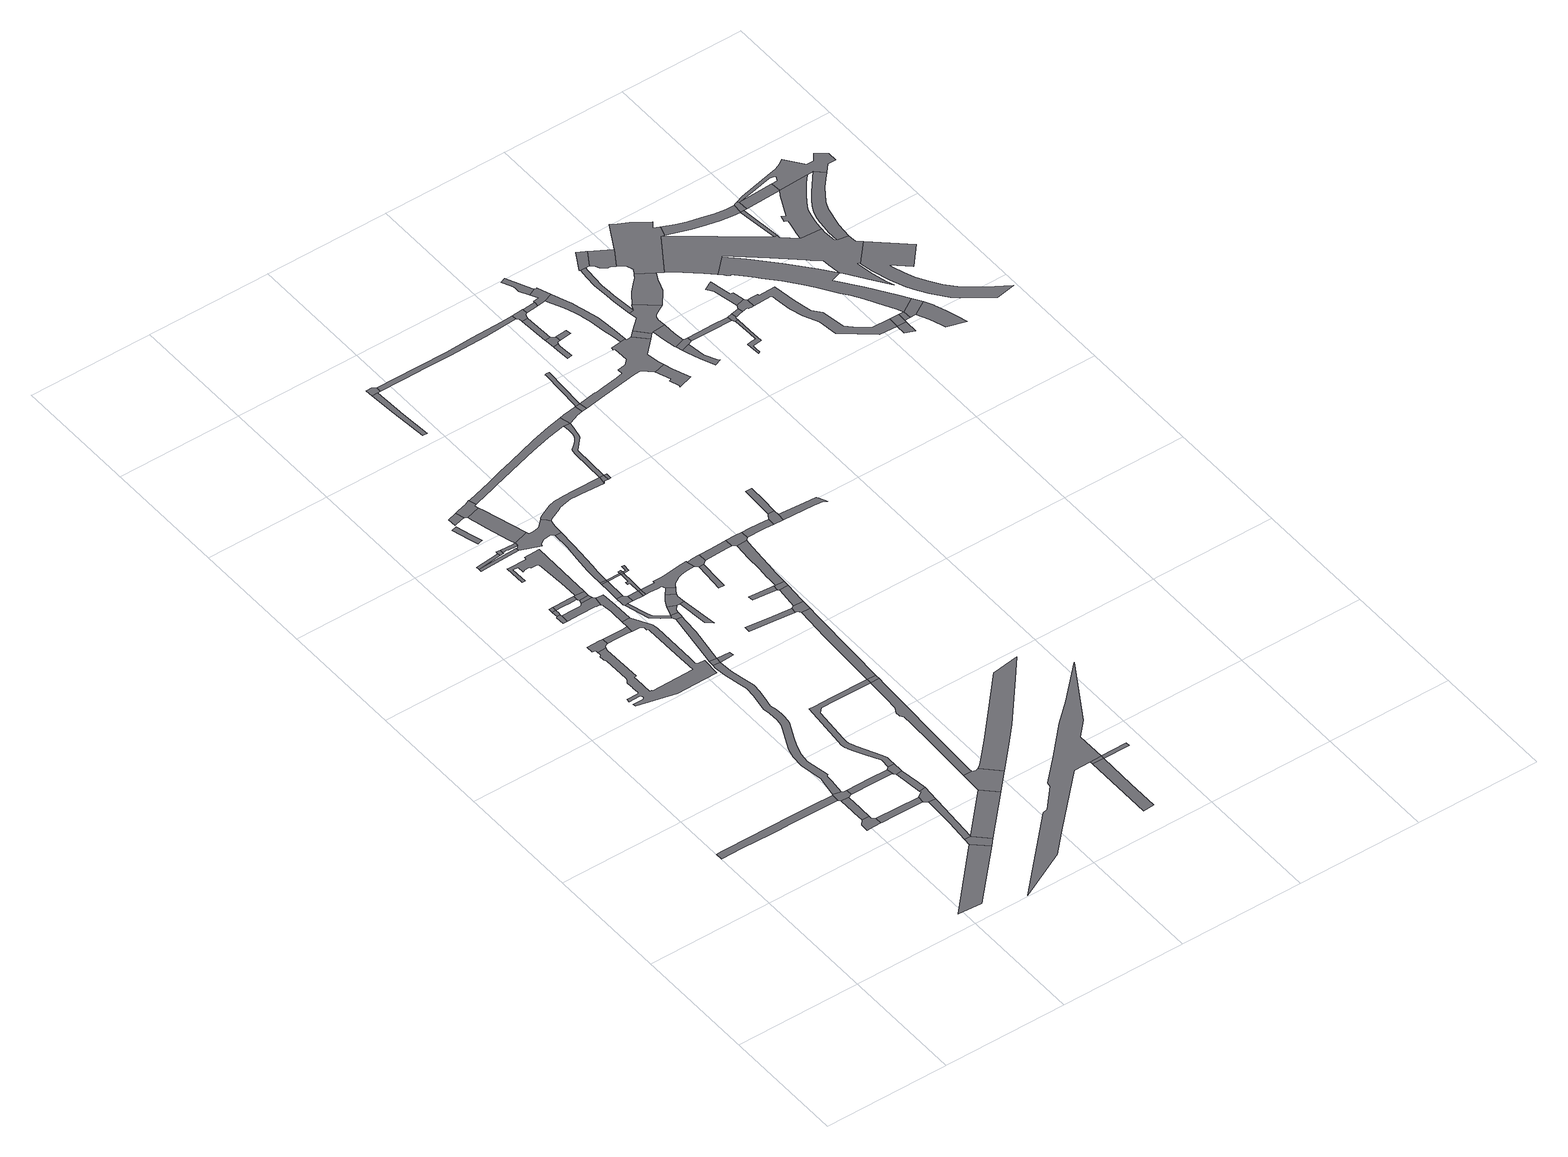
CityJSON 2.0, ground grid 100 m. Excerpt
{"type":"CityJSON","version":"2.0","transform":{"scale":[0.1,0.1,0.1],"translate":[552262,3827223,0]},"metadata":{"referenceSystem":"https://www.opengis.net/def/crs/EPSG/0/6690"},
"CityObjects":{
"road1":{"type":"Road","attributes":{"RoadStructureAttribute.sectionType":"1"},"geometry":[{"type":"MultiSurface","lod":"1","boundaries":[[[0,1,2,3,4,5,6,7,8,9,10,11,12,13,14,15]]]}]},
"road2":{"type":"Road","attributes":{"function":"3","RoadStructureAttribute.sectionType":"1"},"geometry":[{"type":"MultiSurface","lod":"1","boundaries":[[[16,17,18,19]]]}]},
"road3":{"type":"Road","geometry":[{"type":"MultiSurface","lod":"1","boundaries":[[[20,21,22,23,24,25,26,27]]]}]},
"road4":{"type":"Road","attributes":{"RoadStructureAttribute.sectionType":"1"},"geometry":[{"type":"MultiSurface","lod":"1","boundaries":[[[28,29,30,31,32,33,20,27]]]}]},
"road5":{"type":"Road","geometry":[{"type":"MultiSurface","lod":"1","boundaries":[[[34,15,14,31,30,35,36,37,38]]]}]},
"road6":{"type":"Road","attributes":{"RoadStructureAttribute.sectionType":"1"},"geometry":[{"type":"MultiSurface","lod":"1","boundaries":[[[25,24,39,40,41,42]]]}]},
"road7":{"type":"Road","geometry":[{"type":"MultiSurface","lod":"1","boundaries":[[[43,16,19,44,45]]]}]},
"road8":{"type":"Road","geometry":[{"type":"MultiSurface","lod":"1","boundaries":[[[46,47,48,49,50,51,52,53,54,55,56]]]}]},
"road9":{"type":"Road","attributes":{"RoadStructureAttribute.sectionType":"1"},"geometry":[{"type":"MultiSurface","lod":"1","boundaries":[[[57,36,35,58,59,60]]]}]},
"road10":{"type":"Road","attributes":{"RoadStructureAttribute.sectionType":"1"},"geometry":[{"type":"MultiSurface","lod":"1","boundaries":[[[61,62,43,45,63,64]]]}]},
"road11":{"type":"Road","geometry":[{"type":"MultiSurface","lod":"1","boundaries":[[[65,66,67,68,69,70]]]}]},
"road12":{"type":"Road","attributes":{"RoadStructureAttribute.sectionType":"1"},"geometry":[{"type":"MultiSurface","lod":"1","boundaries":[[[71,72,73,74,75,76,77,78,79,80,81,82,83,84,85,86,87,88,89,90,52,51,91,92,93,94,95,96,97,98,99,100,101,102,103,104,105,106,107,108,109,110,111,112,113,114,115,116,117,118,119,120,121,122,123,124,125,126,127,128,129,130,131]]]}]},
"road13":{"type":"Road","attributes":{"RoadStructureAttribute.sectionType":"1"},"geometry":[{"type":"MultiSurface","lod":"1","boundaries":[[[132,133,134,135,136,137,138,139,140,141,142,143,144,145,146,147,148,34,38,149,150,151,152,153,154,155,156,157,158,159,160,161,162,163,164,165,166,167,168,169]]]}]},
"road14":{"type":"Road","attributes":{"RoadStructureAttribute.sectionType":"1"},"geometry":[{"type":"MultiSurface","lod":"1","boundaries":[[[170,171,65,70,172,173]]]}]},
"road15":{"type":"Road","geometry":[{"type":"MultiSurface","lod":"1","boundaries":[[[174,175,170,173]]]}]},
"road16":{"type":"Road","geometry":[{"type":"MultiSurface","lod":"1","boundaries":[[[176,177,178,42,41,61,64]]]}]},
"road17":{"type":"Road","geometry":[{"type":"MultiSurface","lod":"1","boundaries":[[[179,180,56,55,181,182,183,73,72]]]}]},
"road18":{"type":"Road","attributes":{"RoadStructureAttribute.sectionType":"1"},"geometry":[{"type":"MultiSurface","lod":"1","boundaries":[[[184,185,186,177,176]]]}]},
"road19":{"type":"Road","attributes":{"RoadStructureAttribute.sectionType":"1"},"geometry":[{"type":"MultiSurface","lod":"1","boundaries":[[[187,188,189,174,173,190,191,192]]]}]},
"road20":{"type":"Road","geometry":[{"type":"MultiSurface","lod":"1","boundaries":[[[193,60,59,194,186,185,195,196,197]]]}]},
"road21":{"type":"Road","attributes":{"RoadStructureAttribute.sectionType":"1"},"geometry":[{"type":"MultiSurface","lod":"1","boundaries":[[[198,199,200,201,202,203,69,68,204,205,206,207,208,209]]]}]},
"road22":{"type":"Road","attributes":{"RoadStructureAttribute.sectionType":"1"},"geometry":[{"type":"MultiSurface","lod":"1","boundaries":[[[210,211,212,213,214]]]}]},
"road23":{"type":"Road","attributes":{"function":"3","RoadStructureAttribute.sectionType":"1"},"geometry":[{"type":"MultiSurface","lod":"1","boundaries":[[[215,216,45,44,217]]]}]},
"road24":{"type":"Road","attributes":{"RoadStructureAttribute.sectionType":"1"},"geometry":[{"type":"MultiSurface","lod":"1","boundaries":[[[218,219,212,220,221,222]]]}]},
"road25":{"type":"Road","attributes":{"RoadStructureAttribute.sectionType":"1"},"geometry":[{"type":"MultiSurface","lod":"1","boundaries":[[[223,224,225,226,227,228,229,230,231,232,233,234,235,236,237,238,239,240,241,242,243,244]]]}]},
"road26":{"type":"Road","geometry":[{"type":"MultiSurface","lod":"1","boundaries":[[[245,246,247,248,199,198]]]}]},
"road27":{"type":"Road","geometry":[{"type":"MultiSurface","lod":"1","boundaries":[[[243,187,192,249,247,246,244]]]}]},
"road28":{"type":"Road","geometry":[{"type":"MultiSurface","lod":"1","boundaries":[[[250,210,214,251,252,253]]]}]},
"road29":{"type":"Road","geometry":[{"type":"MultiSurface","lod":"1","boundaries":[[[254,132,169,255]]]}]},
"road30":{"type":"Road","geometry":[{"type":"MultiSurface","lod":"1","boundaries":[[[256,257,258,259,260,261,262]]]}]},
"road31":{"type":"Road","attributes":{"RoadStructureAttribute.sectionType":"1"},"geometry":[{"type":"MultiSurface","lod":"1","boundaries":[[[263,264,265,209,208,266,267,268,269,71,131]]]}]},
"road32":{"type":"Road","attributes":{"RoadStructureAttribute.sectionType":"6"},"geometry":[{"type":"MultiSurface","lod":"1","boundaries":[[[270,271,253,252,272,273,274,275,276]]]}]},
"road33":{"type":"Road","attributes":{"RoadStructureAttribute.sectionType":"1"},"geometry":[{"type":"MultiSurface","lod":"1","boundaries":[[[277,278,279,280,255,169]]]}]},
"road34":{"type":"Road","attributes":{"function":"3","RoadStructureAttribute.sectionType":"1"},"geometry":[{"type":"MultiSurface","lod":"1","boundaries":[[[281,282,283,284,285]]]}]},
"road35":{"type":"Road","attributes":{"RoadStructureAttribute.sectionType":"1"},"geometry":[{"type":"MultiSurface","lod":"1","boundaries":[[[286,287,254,255,288,289,290,291]]]}]},
"road36":{"type":"Road","attributes":{"RoadStructureAttribute.sectionType":"1"},"geometry":[{"type":"MultiSurface","lod":"1","boundaries":[[[292,293,294,295,296,297,298,299,300,301,302,193,197,303,304,305,306,307,308,309,310,311,312,313,314,315]]]}]},
"road37":{"type":"Road","geometry":[{"type":"MultiSurface","lod":"1","boundaries":[[[316,317,318,319,320,321,322,323]]]}]},
"road38":{"type":"Road","attributes":{"RoadStructureAttribute.sectionType":"1"},"geometry":[{"type":"MultiSurface","lod":"1","boundaries":[[[324,325,326,327,328,329,320,319,330,331,332,333,334,335]]]}]},
"road39":{"type":"Road","attributes":{"RoadStructureAttribute.sectionType":"1"},"geometry":[{"type":"MultiSurface","lod":"1","boundaries":[[[336,337,338,316,323]]]}]},
"road40":{"type":"Road","geometry":[{"type":"MultiSurface","lod":"1","boundaries":[[[339,215,217,340,341,342,343]]]}]},
"road41":{"type":"Road","geometry":[{"type":"MultiSurface","lod":"1","boundaries":[[[344,337,336,345]]]}]},
"road42":{"type":"Road","attributes":{"RoadStructureAttribute.sectionType":"1"},"geometry":[{"type":"MultiSurface","lod":"1","boundaries":[[[322,321,346,347]]]}]},
"road43":{"type":"Road","geometry":[{"type":"MultiSurface","lod":"1","boundaries":[[[335,334,348,286,291,349,350]]]}]},
"road44":{"type":"Road","geometry":[{"type":"MultiSurface","lod":"1","boundaries":[[[351,352,353,354,355,281,285,356,357,358,359,360,361,362,363]]]}]},
"road45":{"type":"Road","attributes":{"RoadStructureAttribute.sectionType":"1"},"geometry":[{"type":"MultiSurface","lod":"1","boundaries":[[[364,359,358,365,366,367,368,369,276,370]]]}]},
"road46":{"type":"Road","attributes":{"RoadStructureAttribute.sectionType":"1"},"geometry":[{"type":"MultiSurface","lod":"1","boundaries":[[[371,372,373,335,350,374,375]]]}]},
"road47":{"type":"Road","geometry":[{"type":"MultiSurface","lod":"1","boundaries":[[[347,346,376,377]]]}]},
"road48":{"type":"Road","geometry":[{"type":"MultiSurface","lod":"1","boundaries":[[[345,336,378,379]]]}]},
"road49":{"type":"Road","geometry":[{"type":"MultiSurface","lod":"1","boundaries":[[[380,381,382,383,384,385,386,370,276,275,387,388,218,222,389,390,391,392,393,394,395,396,397,398,399,400,401,402,403,404,405,406,407,408]]]}]},
"road50":{"type":"Road","attributes":{"RoadStructureAttribute.sectionType":"1"},"geometry":[{"type":"MultiSurface","lod":"1","boundaries":[[[393,409,410,411,412,413,344,345,414,415,416,417,418,419,394]]]}]},
"road51":{"type":"Road","geometry":[{"type":"MultiSurface","lod":"1","boundaries":[[[378,420,421,422,423,347,377,424,425]]]}]},
"road52":{"type":"Road","attributes":{"RoadStructureAttribute.sectionType":"1"},"geometry":[{"type":"MultiSurface","lod":"1","boundaries":[[[426,427,428,429]]]}]},
"road53":{"type":"Road","geometry":[{"type":"MultiSurface","lod":"1","boundaries":[[[430,431,371,375,429,428,432,433]]]}]},
"road54":{"type":"Road","attributes":{"RoadStructureAttribute.sectionType":"1"},"geometry":[{"type":"MultiSurface","lod":"1","boundaries":[[[434,435,436,437,438,314,439,440,441,442,443,444,445,339,343]]]}]},
"road55":{"type":"Road","geometry":[{"type":"MultiSurface","lod":"1","boundaries":[[[379,378,425,446]]]}]},
"road56":{"type":"Road","geometry":[{"type":"MultiSurface","lod":"1","boundaries":[[[447,448,379,446]]]}]},
"road57":{"type":"Road","geometry":[{"type":"MultiSurface","lod":"1","boundaries":[[[449,450,451,452,446,425]]]}]},
"road58":{"type":"Road","attributes":{"RoadStructureAttribute.sectionType":"1"},"geometry":[{"type":"MultiSurface","lod":"1","boundaries":[[[453,454,430,433,455,456]]]}]},
"road59":{"type":"Road","attributes":{"function":"3","RoadStructureAttribute.sectionType":"1"},"geometry":[{"type":"MultiSurface","lod":"1","boundaries":[[[457,458,459,460,461,462,463,464,465,466,467,468,469,470,471,472]]]}]},
"road60":{"type":"Road","geometry":[{"type":"MultiSurface","lod":"1","boundaries":[[[473,474,475,476,477,478,479,480,481,377,376,482,483,484,453,456,485,486,487,488,489,490,491,492]]]}]},
"road61":{"type":"Road","geometry":[{"type":"MultiSurface","lod":"1","boundaries":[[[315,314,438,493]]]}]},
"road62":{"type":"Road","attributes":{"RoadStructureAttribute.sectionType":"1"},"geometry":[{"type":"MultiSurface","lod":"1","boundaries":[[[494,495,496,497,498,499]]]}]},
"road63":{"type":"Road","attributes":{"RoadStructureAttribute.sectionType":"1"},"geometry":[{"type":"MultiSurface","lod":"1","boundaries":[[[500,501,502,315,493,503,504,505]]]}]},
"road64":{"type":"Road","geometry":[{"type":"MultiSurface","lod":"1","boundaries":[[[506,507,508,509,510,511]]]}]},
"road65":{"type":"Road","attributes":{"function":"3","RoadStructureAttribute.sectionType":"1"},"geometry":[{"type":"MultiSurface","lod":"1","boundaries":[[[512,513,514,515,516]]]}]},
"road66":{"type":"Road","attributes":{"RoadStructureAttribute.sectionType":"1"},"geometry":[{"type":"MultiSurface","lod":"1","boundaries":[[[517,518,519,520,521,522]]]}]},
"road67":{"type":"Road","attributes":{"RoadStructureAttribute.sectionType":"1"},"geometry":[{"type":"MultiSurface","lod":"1","boundaries":[[[523,524,525,526,527,528,529,530,380,408,531,532,533,534,398,397,535,536,537,538,539,540,541,542,543]]]}]},
"road68":{"type":"Road","attributes":{"function":"3","RoadStructureAttribute.sectionType":"1"},"geometry":[{"type":"MultiSurface","lod":"1","boundaries":[[[544,545,546,547,548,549,550,551,552,341,340]]]}]},
"road69":{"type":"Road","geometry":[{"type":"MultiSurface","lod":"1","boundaries":[[[553,554,492,491,506,511,555]]]}]},
"road70":{"type":"Road","geometry":[{"type":"MultiSurface","lod":"1","boundaries":[[[556,557,558,559,560,561]]]}]},
"road71":{"type":"Road","geometry":[{"type":"MultiSurface","lod":"1","boundaries":[[[471,512,516,472]]]}]},
"road72":{"type":"Road","geometry":[{"type":"MultiSurface","lod":"1","boundaries":[[[562,563,522,521,564,565]]]}]},
"road73":{"type":"Road","geometry":[{"type":"MultiSurface","lod":"1","boundaries":[[[566,499,498,567,500,505,568]]]}]},
"road74":{"type":"Road","attributes":{"function":"3","RoadStructureAttribute.sectionType":"1"},"geometry":[{"type":"MultiSurface","lod":"1","boundaries":[[[569,570,571,572,573,574,575,576,363,362,577,578,579,580,581,582,583,584]]]}]},
"road75":{"type":"Road","attributes":{"RoadStructureAttribute.sectionType":"1"},"geometry":[{"type":"MultiSurface","lod":"1","boundaries":[[[585,586,587,566,568]]]}]},
"road76":{"type":"Road","geometry":[{"type":"MultiSurface","lod":"1","boundaries":[[[561,560,587,586,588,589]]]}]},
"road77":{"type":"Road","attributes":{"RoadStructureAttribute.sectionType":"1"},"geometry":[{"type":"MultiSurface","lod":"1","boundaries":[[[590,591,592,553,555,593,594]]]}]},
"road78":{"type":"Road","attributes":{"RoadStructureAttribute.sectionType":"1"},"geometry":[{"type":"MultiSurface","lod":"1","boundaries":[[[595,596,472,516]]]}]},
"road79":{"type":"Road","attributes":{"RoadStructureAttribute.sectionType":"1"},"geometry":[{"type":"MultiSurface","lod":"1","boundaries":[[[597,598,599,600,601,602,603,604,605,606,589,588]]]}]},
"road80":{"type":"Road","geometry":[{"type":"MultiSurface","lod":"1","boundaries":[[[543,542,607,608,609]]]}]},
"road81":{"type":"Road","geometry":[{"type":"MultiSurface","lod":"1","boundaries":[[[610,611,609,608]]]}]},
"road82":{"type":"Road","geometry":[{"type":"MultiSurface","lod":"1","boundaries":[[[612,590,594,613,602,601,614,615]]]}]},
"road83":{"type":"Road","attributes":{"RoadStructureAttribute.sectionType":"1"},"geometry":[{"type":"MultiSurface","lod":"1","boundaries":[[[583,616,617,618,619,620,621,622,623,624,543,609,625,626,627,628,629,584]]]}]},
"road84":{"type":"Road","attributes":{"RoadStructureAttribute.sectionType":"1"},"geometry":[{"type":"MultiSurface","lod":"1","boundaries":[[[630,631,615,614,632,633,634,635]]]}]},
"road85":{"type":"Road","attributes":{"RoadStructureAttribute.sectionType":"1"},"geometry":[{"type":"MultiSurface","lod":"1","boundaries":[[[636,637,638,639,640,641,565,564,642,643,644,645,646,647]]]}]},
"road86":{"type":"Road","geometry":[{"type":"MultiSurface","lod":"1","boundaries":[[[648,649,569,584,650,651,652]]]}]},
"road87":{"type":"Road","geometry":[{"type":"MultiSurface","lod":"1","boundaries":[[[653,635,634,654,655,656]]]}]},
"road88":{"type":"Road","geometry":[{"type":"MultiSurface","lod":"1","boundaries":[[[657,658,659,660,653,656]]]}]},
"road89":{"type":"Road","geometry":[{"type":"MultiSurface","lod":"1","boundaries":[[[661,648,652,662]]]}]},
"road90":{"type":"Road","attributes":{"RoadStructureAttribute.sectionType":"1"},"geometry":[{"type":"MultiSurface","lod":"1","boundaries":[[[663,664,665,666,667,668,669,648,661]]]}]},
"road91":{"type":"Road","attributes":{"RoadStructureAttribute.sectionType":"1"},"geometry":[{"type":"MultiSurface","lod":"1","boundaries":[[[670,671,672,673,674,675,676,677,655,654]]]}]},
"road92":{"type":"Road","attributes":{"RoadStructureAttribute.sectionType":"1"},"geometry":[{"type":"MultiSurface","lod":"1","boundaries":[[[678,679,680,681,682,683,684]]]}]},
"road93":{"type":"Road","geometry":[{"type":"MultiSurface","lod":"1","boundaries":[[[685,686,687,684,683,688,689,690]]]}]},
"road94":{"type":"Road","attributes":{"function":"3","RoadStructureAttribute.sectionType":"1"},"geometry":[{"type":"MultiSurface","lod":"1","boundaries":[[[691,692,693,694,695,696,697,698,699,700,701,702,703,704,661,662,705,706,707,708,709,710,711,712,713]]]}]},
"road95":{"type":"Road","attributes":{"RoadStructureAttribute.sectionType":"1"},"geometry":[{"type":"MultiSurface","lod":"1","boundaries":[[[714,715,686,685]]]}]},
"road96":{"type":"Road","geometry":[{"type":"MultiSurface","lod":"1","boundaries":[[[716,636,647,717,715,714,718,719,720,721]]]}]},
"road97":{"type":"Road","geometry":[{"type":"MultiSurface","lod":"1","boundaries":[[[722,723,724,725,690,689]]]}]},
"road98":{"type":"Road","attributes":{"RoadStructureAttribute.sectionType":"1"},"geometry":[{"type":"MultiSurface","lod":"1","boundaries":[[[726,727,728,716,721,729]]]}]},
"road99":{"type":"Road","attributes":{"function":"3","RoadStructureAttribute.sectionType":"1"},"geometry":[{"type":"MultiSurface","lod":"1","boundaries":[[[730,731,732,733,734,735,709,708]]]}]},
"road100":{"type":"Road","attributes":{"RoadStructureAttribute.sectionType":"1"},"geometry":[{"type":"MultiSurface","lod":"1","boundaries":[[[736,737,738,739,740,741,742,743,744]]]}]},
"road101":{"type":"Road","attributes":{"RoadStructureAttribute.sectionType":"1"},"geometry":[{"type":"MultiSurface","lod":"1","boundaries":[[[745,746,747,748,749,750,751,752,753,754,755,756,757,758,759,760,761,762,763,764,693,692]]]}]},
"road102":{"type":"Road","geometry":[{"type":"MultiSurface","lod":"1","boundaries":[[[765,766,744,743,767,768,726,729,755,754]]]}]},
"road103":{"type":"Road","geometry":[{"type":"MultiSurface","lod":"1","boundaries":[[[769,713,712,770]]]}]},
"road104":{"type":"Road","attributes":{"RoadStructureAttribute.sectionType":"1"},"geometry":[{"type":"MultiSurface","lod":"1","boundaries":[[[771,772,773,774,775,776,777,778]]]}]},
"road105":{"type":"Road","geometry":[{"type":"MultiSurface","lod":"1","boundaries":[[[779,780,778,777,781,782]]]}]},
"road106":{"type":"Road","attributes":{"RoadStructureAttribute.sectionType":"1"},"geometry":[{"type":"MultiSurface","lod":"1","boundaries":[[[783,784,785,786,787,780,779]]]}]},
"road107":{"type":"Road","geometry":[{"type":"MultiSurface","lod":"1","boundaries":[[[788,789,790,791,769,770,785,784,792,793,794,795,796,797]]]}]},
"road108":{"type":"Road","attributes":{"function":"3","RoadStructureAttribute.sectionType":"1"},"geometry":[{"type":"MultiSurface","lod":"1","boundaries":[[[798,799,800,801,802,803,804,805,806,807,808,809,810,811,790,789]]]}]},
"road109":{"type":"Road","attributes":{"RoadStructureAttribute.sectionType":"1"},"geometry":[{"type":"MultiSurface","lod":"1","boundaries":[[[812,813,782,781,814,815,816,817]]]}]},
"road110":{"type":"Road","geometry":[{"type":"MultiSurface","lod":"1","boundaries":[[[818,819,820,804,803,821,822]]]}]},
"road111":{"type":"Road","attributes":{"function":"3","RoadStructureAttribute.sectionType":"1"},"geometry":[{"type":"MultiSurface","lod":"1","boundaries":[[[823,824,825,826,827,797,796,828,829,830,831,832]]]}]},
"road112":{"type":"Road","attributes":{"RoadStructureAttribute.sectionType":"1"},"geometry":[{"type":"MultiSurface","lod":"1","boundaries":[[[833,834,835,836,837,838,839,840,841,842,843,844,845,846]]]}]},
"road113":{"type":"Road","attributes":{"function":"3","RoadStructureAttribute.sectionType":"1"},"geometry":[{"type":"MultiSurface","lod":"1","boundaries":[[[822,821,847,848,849,850,851,852,853,854]]]}]},
"road114":{"type":"Road","geometry":[{"type":"MultiSurface","lod":"1","boundaries":[[[855,817,816,846,845,856,857,858]]]}]},
"road115":{"type":"Road","attributes":{"RoadStructureAttribute.sectionType":"1"},"geometry":[{"type":"MultiSurface","lod":"1","boundaries":[[[859,855,858,860,861,862,863]]]}]},
"road116":{"type":"Road","geometry":[{"type":"MultiSurface","lod":"1","boundaries":[[[864,865,859,863,866,867,868,869,870,871]]]}]},
"road117":{"type":"Road","attributes":{"RoadStructureAttribute.sectionType":"1"},"geometry":[{"type":"MultiSurface","lod":"1","boundaries":[[[872,873,874,875,876,877,878,879,880,881,865,864]]]}]},
"road118":{"type":"Road","geometry":[{"type":"MultiSurface","lod":"1","boundaries":[[[882,883,884,854,853,885,886,823,832,887,888,889,890,891,892,893,894]]]}]},
"road119":{"type":"Road","attributes":{"RoadStructureAttribute.sectionType":"1"},"geometry":[{"type":"MultiSurface","lod":"1","boundaries":[[[895,896,897,898,899,900,901,902,903,904,905,871,870,906,907,908,909,910,911,912,913,914,915]]]}]},
"road120":{"type":"Road","attributes":{"function":"3"},"geometry":[{"type":"MultiSurface","lod":"1","boundaries":[[[916,888,887,917,918,919,920,921,922,923,924,925,926,927,928,929,930,931,932,933,934,935,936,937,938,939,940,941,942,943,944,945,946,947]]]}]},
"road121":{"type":"Road","geometry":[{"type":"MultiSurface","lod":"1","boundaries":[[[948,949,950,920,919,951,952,953,954,955,956,957,958,959,960,961,962,963,964,965,966,967,968,969,970,971,972,928]]]}]},
"road122":{"type":"Road","attributes":{"RoadStructureAttribute.sectionType":"1"},"geometry":[{"type":"MultiSurface","lod":"1","boundaries":[[[914,973,974,975]]]}]},
"road123":{"type":"Road","geometry":[{"type":"MultiSurface","lod":"1","boundaries":[[[976,977,978,979,980,890,889,981,982,983,984,985,986,987]]]}]},
"road124":{"type":"Road","geometry":[{"type":"MultiSurface","lod":"1","boundaries":[[[915,914,975,988,989]]]}]},
"road125":{"type":"Road","attributes":{"RoadStructureAttribute.sectionType":"1"},"geometry":[{"type":"MultiSurface","lod":"1","boundaries":[[[989,988,990,968]]]}]},
"road126":{"type":"Road","geometry":[{"type":"MultiSurface","lod":"1","boundaries":[[[969,968,990,991,992]]]}]},
"road127":{"type":"Road","geometry":[{"type":"MultiSurface","lod":"1","boundaries":[[[993,986,994,995,947,946]]]}]},
"road128":{"type":"Road","attributes":{"function":"3","RoadStructureAttribute.sectionType":"1"},"geometry":[{"type":"MultiSurface","lod":"1","boundaries":[[[996,997,998,999,1000,1001,1002,1003,1004,992,991]]]}]},
"road129":{"type":"Road","geometry":[{"type":"MultiSurface","lod":"1","boundaries":[[[1005,1006,987,986,993,1007,1008]]]}]},
"road130":{"type":"Road","attributes":{"function":"3"},"geometry":[{"type":"MultiSurface","lod":"1","boundaries":[[[1009,1008,1007,1010]]]}]},
"road131":{"type":"Road","attributes":{"function":"3","RoadStructureAttribute.sectionType":"1"},"geometry":[{"type":"MultiSurface","lod":"1","boundaries":[[[1011,1012,1013,1014,1015,1016,1017,1018,1010,1019,1020,1021,1022,1023,1024,1025,1026,1027,944,943]]]}]},
"road132":{"type":"Road","attributes":{"function":"1","RoadStructureAttribute.sectionType":"1"},"geometry":[{"type":"MultiSurface","lod":"1","boundaries":[[[937,936,1028,1029,1030,1031,1032,1033,1034,1035,1036,1037,1038,1039,1040,1041,1042,1043,1044,1045,1046,1047]]]}]},
"road133":{"type":"Road","attributes":{"function":"1","RoadStructureAttribute.sectionType":"1"},"geometry":[{"type":"MultiSurface","lod":"1","boundaries":[[[1048,1049,1050,1051,1052,1053,1054,1055,1056,1057,940,939,1058,1059,1060,1061,1062,1063]]]}]},
"road134":{"type":"Road","geometry":[{"type":"MultiSurface","lod":"1","boundaries":[[[1064,1065,1066,1067,1068,1069,1005,1008,1070,1071,1072,1073,1074,1075,1076,1009,1010,1018,1048,1063,1077,1078,1079,1080,1081,1082]]]}]}
},
"vertices":[
[829,1594,0],[628,1597,0],[619,1597,0],[482,1597,0],[388,1596,0],[324,1596,0],[51,1597,0],[7,1597,0],[7,1541,0],[176,1539,0],[419,1535,0],[452,1535,0],[485,1535,0],[588,1535,0],[982,1533,0],[981,1590,0],
[1435,650,0],[965,145,0],[1154,134,0],[1545,546,0],
[997,1276,0],[965,1240,0],[964,1177,0],[1025,1177,0],[1081,1178,0],[1080,1236,0],[1057,1259,0],[1057,1275,0],
[1058,1369,0],[1058,1380,0],[1059,1511,0],[997,1510,0],[997,1381,0],[997,1367,0],
[991,1598,0],[1089,1524,0],[1089,1574,0],[1071,1574,0],[1051,1584,0],
[1092,1178,0],[1208,1176,0],[1435,1175,0],[1440,1227,0],
[1439,709,0],[1598,602,0],[1490,706,0],
[638,3756,0],[526,3756,0],[526,3700,0],[551,3693,0],[556,3685,0],[556,3675,0],[625,3676,0],[631,3689,0],[646,3699,0],[658,3704,0],[658,3756,0],
[1293,1573,0],[1286,1522,0],[1437,1520,0],[1429,1572,0],
[1465,1148,0],[1453,898,0],[1521,1128,0],[1522,1144,0],
[546,4123,0],[537,4113,0],[537,4043,0],[574,4043,0],[574,4108,0],[574,4122,0],
[867,3817,0],[867,3757,0],[866,3701,0],[926,3699,0],[938,3697,0],[948,3689,0],[953,3677,0],[953,3662,0],[952,3650,0],[966,3649,0],[966,3628,0],[971,3290,0],[973,3152,0],[624,3144,0],[624,3156,0],[606,3156,0],[605,3297,0],[604,3328,0],[624,3329,0],[619,3651,0],[556,3645,0],[554,3638,0],[541,3625,0],[542,3590,0],[549,3580,0],[552,3570,0],[557,3353,0],[554,3345,0],[547,3328,0],[534,3312,0],[535,3270,0],[535,3260,0],[535,3251,0],[536,3193,0],[531,3185,0],[518,3183,0],[436,3184,0],[431,3154,0],[526,3158,0],[531,3155,0],[534,3150,0],[536,3130,0],[535,3127,0],[534,3125,0],[524,3120,0],[441,3119,0],[444,3097,0],[747,3025,0],[971,3029,0],[1079,3031,0],[1088,3176,0],[1043,3180,0],[1028,3185,0],[1018,3195,0],[1018,3205,0],[1018,3256,0],[1021,3625,0],[1018,3652,0],[1013,3667,0],[1008,3677,0],[934,3817,0],
[1104,3102,0],[1101,3076,0],[1108,2999,0],[1110,2979,0],[1136,2852,0],[1147,2784,0],[1143,2702,0],[1117,2549,0],[1127,2494,0],[1130,2414,0],[1121,2354,0],[1109,2327,0],[1018,2133,0],[997,2053,0],[990,1958,0],[1019,1768,0],[1009,1707,0],[1062,1708,0],[1066,1757,0],[1067,1764,0],[1079,1776,0],[1047,1961,0],[1054,2043,0],[1078,2119,0],[1108,2191,0],[1179,2342,0],[1188,2407,0],[1188,2447,0],[1187,2500,0],[1172,2549,0],[1186,2605,0],[1195,2665,0],[1202,2707,0],[1207,2785,0],[1191,2872,0],[1178,2932,0],[1165,2986,0],[1161,3097,0],
[546,4175,0],[546,4144,0],[575,4143,0],[576,4175,0],
[575,4210,0],[545,4210,0],
[1532,1276,0],[1480,1271,0],[1482,1258,0],
[826,3755,0],[733,3756,0],[662,3704,0],[742,3703,0],[825,3703,0],
[1526,1353,0],[1500,1503,0],[1457,1498,0],
[753,4212,0],[721,4212,0],[609,4211,0],[638,4175,0],[692,4175,0],[753,4175,0],
[1454,1591,0],[1440,1516,0],[1503,1545,0],[1503,1566,0],[1503,1591,0],
[849,4131,0],[754,4125,0],[746,4117,0],[737,4110,0],[721,4107,0],[672,4107,0],[683,4043,0],[815,4043,0],[823,4042,0],[845,4041,0],[852,4038,0],[864,4116,0],
[596,4858,0],[399,4834,0],[402,4809,0],[487,4822,0],[599,4833,0],
[1806,1044,0],[1500,718,0],[1917,938,0],
[726,4824,0],[517,4817,0],[400,4784,0],[572,4793,0],[727,4800,0],
[843,4365,0],[845,4723,0],[718,4719,0],[716,4699,0],[578,4698,0],[556,4698,0],[559,4532,0],[582,4533,0],[581,4668,0],[626,4667,0],[627,4613,0],[637,4613,0],[646,4621,0],[684,4624,0],[694,4611,0],[744,4609,0],[749,4607,0],[752,4602,0],[766,4365,0],[767,4270,0],[768,4213,0],[841,4212,0],
[844,4148,0],[841,4163,0],[764,4157,0],[761,4140,0],
[758,4170,0],
[596,4878,0],[627,4836,0],[626,4846,0],[629,4876,0],
[1108,3151,0],[1163,3144,0],
[525,5089,0],[546,5016,0],[566,5022,0],[589,5028,0],[564,5116,0],[528,5239,0],[485,5227,0],
[929,3976,0],[924,4106,0],[887,4108,0],[862,4026,0],[863,4017,0],[868,3943,0],[868,3918,0],
[734,4872,0],[689,4872,0],[661,4849,0],[676,4844,0],[739,4844,0],[753,4843,0],[754,4874,0],
[1231,3102,0],[1273,3105,0],[1271,3140,0],[1173,3144,0],
[604,5348,0],[531,5326,0],[532,5254,0],[597,5273,0],[625,5278,0],
[1174,3617,0],[1113,3187,0],[1164,3150,0],[1208,3442,0],[1219,3567,0],[1223,3612,0],
[1556,2368,0],[1412,2369,0],[1367,2369,0],[1332,1996,0],[1329,1954,0],[1334,1921,0],[1341,1899,0],[1342,1897,0],[1366,1849,0],[1402,1774,0],[1459,1671,0],[1504,1641,0],[1504,1669,0],[1489,1705,0],[1400,1890,0],[1392,1904,0],[1381,1934,0],[1377,1956,0],[1378,1999,0],[1403,2290,0],[1436,2328,0],[1561,2327,0],[1854,2325,0],[1857,2367,0],
[975,4020,0],[973,3955,0],[975,3946,0],[980,3931,0],[1004,3938,0],[1047,3938,0],[1048,3993,0],[1024,4019,0],
[1113,3706,0],[1067,3748,0],[1066,3749,0],[1060,3756,0],[1051,3785,0],[1008,3926,0],[1037,3740,0],[1051,3728,0],[1098,3686,0],[1131,3666,0],[1158,3649,0],[1170,3669,0],
[1028,4195,0],[978,4194,0],[979,4127,0],
[1813,1219,0],[2060,1088,0],[1930,1212,0],[1907,1205,0],[1880,1217,0],
[978,4210,0],[1028,4208,0],
[1136,3937,0],[1137,3993,0],
[1168,3634,0],[1224,3626,0],[1228,3664,0],
[753,5395,0],[722,5383,0],[719,5382,0],[634,5357,0],[622,5353,0],[635,5277,0],[637,5276,0],[647,5266,0],[762,5301,0],[753,5330,0],[759,5332,0],[772,5336,0],[754,5392,0],
[773,5265,0],[649,5260,0],[655,5231,0],[666,5189,0],[686,5109,0],[738,4915,0],[878,4912,0],
[1197,3752,0],[1188,3723,0],[1183,3707,0],[1230,3692,0],[1260,3723,0],
[1158,3937,0],[1159,3993,0],
[1141,4194,0],[1141,4207,0],
[1030,4955,0],[972,4900,0],[935,4889,0],[914,4890,0],[888,4888,0],[884,4887,0],[883,4896,0],[752,4840,0],[739,4825,0],[882,4741,0],[887,4759,0],[928,4785,0],[993,4792,0],[1016,4769,0],[1065,4767,0],[1068,4823,0],[1071,4848,0],[1081,4902,0],[1059,4925,0],[1038,4906,0],[966,4860,0],[900,4836,0],[891,4830,0],[890,4835,0],[893,4835,0],[900,4837,0],[966,4861,0],[1037,4907,0],[1058,4926,0],
[1011,4624,0],[1004,4568,0],[995,4497,0],[984,4365,0],[979,4300,0],[1030,4274,0],[1031,4311,0],[1037,4382,0],[1050,4532,0],[1057,4616,0],[1058,4635,0],
[1139,4113,0],[1120,4114,0],[1119,4087,0],[1138,4086,0],[1161,4101,0],[1163,4194,0],
[1312,3476,0],[1360,3431,0],[1325,3725,0],[1287,3720,0],
[1259,3855,0],[1227,3807,0],[1317,3791,0],[1326,3818,0],
[1879,1249,0],[1901,1797,0],[1906,1892,0],[1922,2257,0],[1925,2325,0],[1847,2148,0],[1842,2029,0],[1817,1986,0],[1817,1946,0],[1835,1919,0],[1833,1833,0],[1828,1619,0],
[1163,4207,0],
[1163,4227,0],[1141,4227,0],
[1208,4194,0],[1210,4252,0],[1192,4253,0],[1190,4207,0],
[1304,3906,0],[1298,3900,0],[1346,3851,0],[1359,3869,0],
[2669,1047,0],[2785,1168,0],[3079,1661,0],[2802,1386,0],[2639,1241,0],[2405,999,0],[2223,814,0],[2215,780,0],[2065,611,0],[2022,597,0],[1450,8,0],[1852,214,0],[2018,386,0],[2441,807,0],[2579,811,0],[2671,812,0],
[1571,4032,0],[1548,4032,0],[1506,4028,0],[1364,4012,0],[1341,4007,0],[1331,4007,0],[1275,4007,0],[1274,3992,0],[1225,3992,0],[1195,3937,0],[1252,3936,0],[1290,3936,0],[1368,3884,0],[1381,3901,0],[1405,3919,0],[1435,3937,0],[1470,3947,0],[1510,3955,0],[1584,3960,0],[1572,4022,0],
[1926,2363,0],
[1717,3249,0],[1502,3270,0],[1500,3223,0],[1688,3205,0],[1863,3188,0],[1867,3234,0],
[1895,3161,0],[1876,2881,0],[1868,2629,0],[1938,2630,0],[1961,3085,0],[1965,3157,0],
[1608,3937,0],[1597,3762,0],[1592,3691,0],[1634,3688,0],[1639,3759,0],[1650,3937,0],
[2579,782,0],[2577,206,0],[2667,212,0],[2667,472,0],[2671,782,0],
[864,6386,0],[887,6096,0],[924,6094,0],[907,6343,0],[894,6616,0],[847,6612,0],
[1385,5047,0],[1297,5048,0],[1252,5045,0],[1224,5042,0],[1204,5039,0],[1163,5027,0],[1055,4978,0],[1042,4968,0],[1075,4942,0],[1176,4989,0],[1177,4988,0],[1075,4941,0],[1094,4915,0],[1192,4960,0],[1210,4972,0],[1296,4991,0],[1321,4995,0],[1343,4994,0],[1400,4991,0],[1589,4984,0],[1597,5046,0],
[2241,1279,0],[2374,1427,0],[2662,1770,0],[2800,1940,0],[2580,1904,0],[2318,1616,0],[2128,1409,0],[1996,1270,0],[1959,1235,0],
[1679,4030,0],[1624,4029,0],[1680,3965,0],
[1875,3485,0],[1699,3499,0],[1705,3460,0],[1849,3446,0],[1897,3441,0],[1901,3483,0],
[893,6681,0],[842,6677,0],[916,6616,0],[916,6658,0],
[1894,3246,0],[1878,3186,0],[1970,3242,0],
[1737,5678,0],[1621,5651,0],[1456,5609,0],[1324,5568,0],[1137,5511,0],[1107,5501,0],[963,5454,0],[763,5395,0],[791,5342,0],[953,5392,0],[993,5405,0],[1332,5508,0],[1395,5526,0],[1559,5573,0],[1709,5602,0],[1757,5594,0],
[1972,3265,0],[1983,3432,0],[1910,3429,0],
[1985,3478,0],[1917,3482,0],
[1910,4037,0],[1897,4036,0],[1779,4033,0],[1867,3971,0],[1912,3971,0],
[2886,782,0],[2884,812,0],
[1991,3585,0],[1998,3670,0],[2004,3752,0],[2018,3925,0],[2022,3953,0],[1942,3949,0],[1931,3804,0],[1925,3682,0],[1919,3579,0],[1918,3550,0],
[1602,4999,0],[1634,4999,0],[1634,5046,0],
[1655,4999,0],[1656,5046,0],
[2002,4040,0],[1927,3967,0],[2045,3973,0],[2045,4039,0],
[1712,5544,0],[1710,5509,0],[1705,5477,0],[1693,5456,0],[1675,5434,0],[1646,5406,0],[1616,5378,0],[1609,5368,0],[1607,5327,0],[1641,5351,0],[1728,5444,0],[1738,5469,0],[1742,5496,0],[1749,5542,0],
[2240,4034,0],[2119,4039,0],[2177,3974,0],[2200,3973,0],[2264,3971,0],[2267,4032,0],
[2079,6679,0],[1986,6674,0],[1736,6667,0],[1506,6659,0],[1281,6659,0],[1258,6659,0],[1254,6617,0],[1259,6617,0],[1511,6614,0],[1681,6619,0],[1816,6622,0],[2081,6640,0],
[1883,5706,0],[1775,5687,0],[1848,5631,0],[1849,5631,0],[1894,5638,0],
[2299,4075,0],[2344,3968,0],[2347,4031,0],[2348,4073,0],
[2353,4203,0],[2358,4341,0],[2308,4343,0],[2300,4124,0],
[1925,5711,0],[1936,5645,0],
[1926,5728,0],[1946,6084,0],[1926,6081,0],[1909,6078,0],[1909,6069,0],[1892,5723,0],[1890,5713,0],
[2595,3958,0],[2643,3955,0],[2652,3954,0],[2675,3949,0],[2695,3934,0],[2662,3997,0],[2654,4011,0],[2567,4018,0],
[2123,6220,0],[2129,6118,0],[2166,6123,0],[2160,6243,0],[2160,6247,0],[2162,6268,0],[2120,6266,0],
[2159,6353,0],[2115,6351,0],[2116,6335,0],[2172,6288,0],[2196,6291,0],[2191,6334,0],
[2557,6023,0],[2556,6036,0],[2514,6033,0],[2430,6022,0],[2427,6000,0],[2440,5997,0],[2442,5870,0],[2402,5832,0],[2334,5820,0],[2337,5779,0],[2279,5762,0],[2149,5743,0],[2091,5734,0],[2070,5733,0],[2113,5675,0],[2404,5723,0],[2449,5721,0],[2524,5656,0],[2614,5681,0],[2602,5722,0],[2584,5824,0],[2693,5933,0],[2598,6028,0],
[2149,6596,0],[2100,6593,0],
[2173,6685,0],[2099,6623,0],[2151,6611,0],[2156,6621,0],[2163,6636,0],[2176,6643,0],
[2228,6295,0],[2292,6302,0],[2287,6337,0],[2286,6342,0],
[2280,6692,0],[2198,6686,0],[2194,6686,0],[2275,6653,0],
[2568,5534,0],[2550,5527,0],[2574,5449,0],[2569,5434,0],[2688,5471,0],[2633,5610,0],
[2347,6818,0],[2260,7007,0],[2216,6985,0],[2245,6927,0],[2258,6899,0],[2261,6879,0],[2259,6847,0],[2296,6772,0],[2357,6803,0],
[2550,6153,0],[2539,6257,0],[2532,6318,0],[2505,6418,0],[2500,6440,0],[2498,6448,0],[2490,6480,0],[2477,6533,0],[2460,6579,0],[2418,6688,0],[2346,6660,0],[2368,6616,0],[2410,6531,0],[2438,6443,0],[2450,6404,0],[2453,6391,0],[2465,6341,0],[2469,6324,0],[2490,6181,0],[2503,6114,0],
[2377,6798,0],[2369,6795,0],[2328,6710,0],[2283,6705,0],
[2644,6069,0],[2731,5972,0],
[2812,5675,0],[2847,5572,0],[2891,5465,0],[2945,5486,0],[2935,5492,0],[2886,5592,0],[2868,5736,0],[2800,5714,0],
[2865,5793,0],[2783,5767,0],[2901,5755,0],[2901,5793,0],
[2856,5889,0],[2851,5986,0],[2750,5980,0],[2761,5877,0],[2780,5776,0],
[2792,6282,0],[2769,6228,0],[2730,6222,0],[2740,6156,0],[2847,6052,0],[2853,6084,0],[2867,6101,0],[2911,6127,0],[2955,6154,0],[2798,6282,0],
[2752,6428,0],[2749,6470,0],[2746,6531,0],[2745,6557,0],[2758,6726,0],[2760,6759,0],[2718,6757,0],[2711,6679,0],[2702,6579,0],[2706,6532,0],[2709,6501,0],[2712,6451,0],[2717,6380,0],[2727,6239,0],
[3121,5796,0],[2991,5794,0],[2977,5754,0],[3077,5753,0],[3244,5752,0],[3239,5794,0],
[2858,6890,0],[2801,6922,0],[2712,6764,0],[2793,6760,0],[2869,6883,0],
[2988,6513,0],[2966,6478,0],[2940,6452,0],[2868,6380,0],[2858,6366,0],[3039,6261,0],[3046,6269,0],[3073,6345,0],[3084,6377,0],[3115,6435,0],
[3257,5727,0],[3262,5568,0],[3264,5510,0],[3218,5502,0],[3187,5496,0],[3189,5458,0],[3193,5379,0],[3210,5389,0],[3207,5434,0],[3207,5461,0],[3285,5472,0],[3282,5598,0],[3280,5730,0],[3257,5729,0],
[2794,6760,0],[2825,6730,0],[2837,6700,0],[2882,6665,0],[2899,6670,0],[2902,6668,0],[2935,6647,0],[3024,6787,0],
[3280,5801,0],[3279,5747,0],[3279,5755,0],[3287,5760,0],
[3346,5813,0],[3289,5760,0],[3295,5761,0],[3324,5768,0],[3356,5776,0],
[3432,5867,0],[3361,5845,0],[3402,5789,0],[3405,5782,0],[3407,5776,0],[3425,5776,0],[3446,5777,0],[3447,5850,0],
[3430,5881,0],[3414,5965,0],[3390,5965,0],[3371,6068,0],[3364,6110,0],[3358,6142,0],[3337,6131,0],[3298,6110,0],[3286,6103,0],[3319,6052,0],
[3196,6977,0],[3144,7005,0],[3029,6794,0],[2991,6610,0],[3012,6552,0],[3161,6405,0],[3355,6702,0],[3383,6694,0],[3407,6778,0],[3364,6803,0],[3368,6810,0],[3395,6849,0],[3268,6937,0],
[3962,5124,0],[3860,5211,0],[3815,5254,0],[3782,5444,0],[3731,5508,0],[3702,5656,0],[3674,5844,0],[3541,5839,0],[3539,5852,0],[3479,5851,0],[3451,5850,0],[3597,5782,0],[3606,5770,0],[3608,5740,0],[3624,5605,0],[3655,5496,0],[3710,5382,0],[3731,5228,0],[3961,5040,0],[4105,5033,0],[4107,5122,0],
[3660,6475,0],[3209,6374,0],[3371,6236,0],[3438,6170,0],[3563,6295,0],[3569,6300,0],[3821,6090,0],[4007,5923,0],[4015,5916,0],[4027,5905,0],[4091,5847,0],[4094,5795,0],[4110,5688,0],[4127,5666,0],[4247,5490,0],[4334,5371,0],[4312,5432,0],[4281,5547,0],[4260,5684,0],[4261,5696,0],[4278,5680,0],[4424,5842,0],[4383,5879,0],[4376,5944,0],[4291,5958,0],[4274,5973,0],[4269,6069,0],[4272,6109,0],[4102,6120,0],[3993,6215,0],[3991,6236,0],[3969,6234,0],
[4017,5808,0],[3854,5996,0],[3685,6177,0],[3470,6139,0],[3480,6129,0],[3503,6110,0],[3510,6117,0],[3528,6099,0],[3593,6031,0],[3612,6011,0],[3615,6007,0],[3654,5963,0],[3748,5858,0],[3836,5751,0],[3896,5667,0],[3990,5524,0],[4036,5463,0],[4087,5383,0],[4133,5302,0],[4208,5166,0],[4226,5121,0],[4348,5198,0],[4295,5281,0],[4161,5479,0],[4025,5660,0],
[4105,4955,0],[4179,4921,0],[4182,5031,0],
[3871,6651,0],[3779,6664,0],[3689,6685,0],[3584,6712,0],[3506,6739,0],[3410,6686,0],[3561,6635,0],[3670,6607,0],[3764,6585,0],[3864,6571,0],[3929,6569,0],[3936,6649,0],
[4182,5050,0],[4183,5121,0],
[4229,5052,0],
[4277,5054,0],[4394,5126,0],
[3957,6569,0],[3929,6563,0],[3942,6474,0],
[4323,4954,0],[4354,4862,0],[4365,4833,0],[4516,4788,0],[4491,4867,0],[4462,4961,0],[4438,5031,0],[4430,5049,0],[4430,5055,0],
[3974,6666,0],[3952,6658,0],[3982,6570,0],[3979,6651,0],
[4266,6665,0],[4270,6583,0],
[4273,6127,0],[4280,6195,0],[4294,6257,0],[4313,6320,0],[4347,6378,0],[4389,6438,0],[4456,6530,0],[4512,6594,0],[4244,6539,0],[4156,6358,0],[4126,6373,0],[4111,6320,0],[4136,6308,0],[4129,6270,0],[4120,6225,0],[4110,6182,0],[4103,6135,0],
[4296,5572,0],[4337,5430,0],[4389,5308,0],[4429,5236,0],[4475,5164,0],[4569,5045,0],[4617,5003,0],[4823,4855,0],[4980,4884,0],[4819,4985,0],[4731,5049,0],[4668,5106,0],[4597,5183,0],[4542,5264,0],[4491,5354,0],[4460,5434,0],[4426,5531,0],[4424,5549,0],[4548,5438,0],[4693,5601,0],
[4564,6596,0],[4481,6495,0],[4431,6436,0],[4389,6377,0],[4355,6328,0],[4330,6277,0],[4313,6228,0],[4302,6172,0],[4296,6115,0],[4289,6055,0],[4386,6070,0],[4423,6239,0],[4453,6307,0],[4535,6425,0],[4590,6489,0],[4632,6536,0],
[4466,6820,0],[4427,6791,0],[4376,6769,0],[4294,6749,0],[4150,6715,0],[4033,6687,0],[4064,6669,0],[4146,6688,0],[4286,6719,0],[4306,6719,0],[4332,6713,0],[4330,6698,0],[4314,6667,0],[4688,6597,0],[4755,6596,0],[4757,6677,0],[4676,6738,0],[4630,6679,0],[4572,6677,0]
]}
